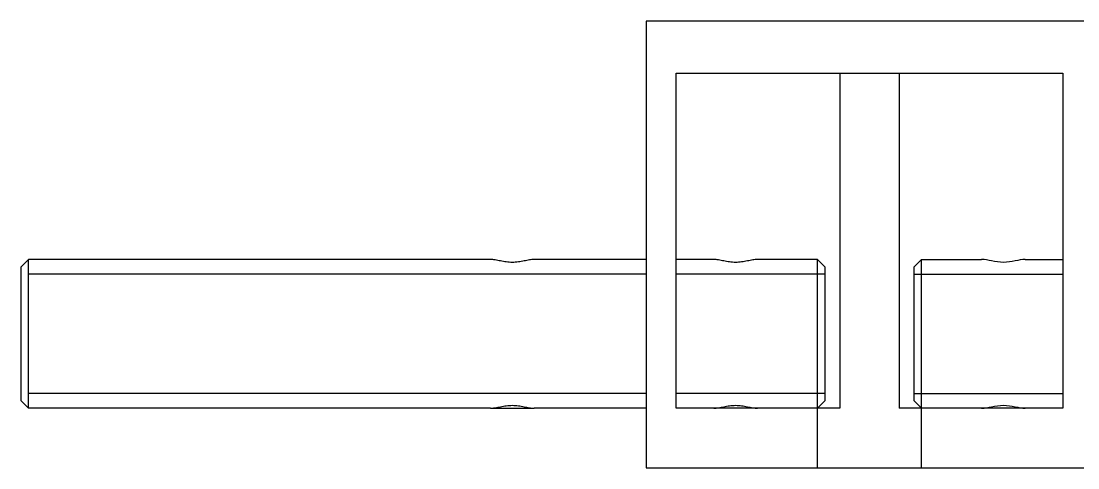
# Model space of a CAD drawing. Header units: millimetres. Extents: x 562 to 17351, y 2396 to 6995.
# Drawn here: x 4676.6 to 4747.6, y 3304.1 to 3334.1 of the extents above; entities that cross this region are included whole.
import ezdxf

# ---------------------------------------------------------------- set-up
doc = ezdxf.new("R2010")
doc.units = ezdxf.units.MM
doc.layers.add('02___PRT_ALL_AXES', color=7, linetype='Continuous')

msp = doc.modelspace()

# ---------------------------------------------------------------- linework, layer by layer
at = {"linetype": 'Continuous'}
for p, q in [((4718.6104, 3334.1379), (4718.6104, 3304.1379)), ((4748.6104, 3334.1379), (4718.6104, 3334.1379)), ((4720.6104, 3308.1379), (4720.6104, 3330.6379)), ((4720.6104, 3330.6379), (4746.6104, 3330.6379)), ((4731.6104, 3330.6379), (4731.6104, 3308.1379)), ((4735.6104, 3330.6379), (4735.6104, 3308.1379)), ((4746.6104, 3330.6379), (4746.6104, 3308.1379)), ((4676.6104, 3317.6379), (4677.1104, 3318.1379)), ((4677.1104, 3308.1379), (4677.1104, 3318.1379)), ((4708.1408, 3318.1379), (4677.1104, 3318.1379)), ((4730.1104, 3318.1379), (4726.0801, 3318.1379)), ((4730.1104, 3304.1379), (4730.1104, 3318.1379)), ((4730.6104, 3317.6379), (4730.1104, 3318.1379)), ((4736.6104, 3317.6379), (4737.1104, 3318.1379)), ((4737.1104, 3304.1379), (4737.1104, 3318.1379)), ((4737.1104, 3318.1379), (4741.1408, 3318.1379)), ((4676.6104, 3308.6379), (4676.6104, 3317.6379)), ((4718.6104, 3317.1379), (4677.1104, 3317.1379)), ((4730.6104, 3317.1379), (4720.6104, 3317.1379)), ((4730.6104, 3317.6379), (4730.6104, 3308.6379)), ((4736.6104, 3308.6379), (4736.6104, 3317.6379)), ((4736.6104, 3317.1379), (4746.6104, 3317.1379)), ((4676.6104, 3308.6379), (4677.1104, 3308.1379)), ((4718.6104, 3309.1379), (4677.1104, 3309.1379)), ((4730.6104, 3309.1379), (4720.6104, 3309.1379)), ((4730.6104, 3308.6379), (4730.1104, 3308.1379)), ((4736.6104, 3309.1379), (4746.6104, 3309.1379)), ((4736.6104, 3308.6379), (4737.1104, 3308.1379)), ((4708.1408, 3308.1379), (4677.1104, 3308.1379)), ((4731.6104, 3308.1379), (4720.6104, 3308.1379)), ((4746.6104, 3308.1379), (4735.6104, 3308.1379)), ((4718.6104, 3304.1379), (4748.6104, 3304.1379))]:
    msp.add_line(p, q, dxfattribs=at)
at = {"layer": '02___PRT_ALL_AXES', "linetype": 'Continuous'}
for p, q in [((4718.6104, 3318.1379), (4711.0801, 3318.1379)), ((4723.1408, 3318.1379), (4720.6104, 3318.1379)), ((4744.0801, 3318.1379), (4746.6104, 3318.1379)), ((4708.2053, 3308.1379), (4711.0156, 3308.1379)), ((4718.6104, 3308.1379), (4711.0801, 3308.1379))]:
    msp.add_line(p, q, dxfattribs=at)
for points, knots in [([(4711.0801, 3318.1379), (4710.9735, 3318.1379), (4710.7463, 3318.106), (4710.3957, 3318.0305), (4710.0136, 3317.9584), (4709.6104, 3317.9277), (4709.2073, 3317.9584), (4708.8252, 3318.0305), (4708.4746, 3318.106), (4708.2474, 3318.1379), (4708.1408, 3318.1379)], [0, 0, 0, 0, 0.1076775, 0.2303145, 0.3626807, 0.5000032, 0.6373256, 0.7696891, 0.8923235, 1, 1, 1, 1]), ([(4726.0801, 3318.1379), (4725.9735, 3318.1379), (4725.7463, 3318.106), (4725.3957, 3318.0305), (4725.0136, 3317.9584), (4724.6104, 3317.9277), (4724.2073, 3317.9584), (4723.8252, 3318.0305), (4723.4746, 3318.106), (4723.2474, 3318.1379), (4723.1408, 3318.1379)], [0, 0, 0, 0, 0.1076775, 0.2303145, 0.3626807, 0.5000032, 0.6373256, 0.7696891, 0.8923235, 1, 1, 1, 1]), ([(4744.0801, 3318.1379), (4743.8525, 3318.1379), (4743.3687, 3318.0138), (4742.6105, 3317.897), (4741.8523, 3318.0138), (4741.3685, 3318.1379), (4741.1408, 3318.1379)], [0, 0, 0, 0, 0.2302246, 0.4999704, 0.7697265, 1, 1, 1, 1]), ([(4708.1408, 3308.1379), (4708.2474, 3308.1379), (4708.4746, 3308.1698), (4708.8252, 3308.2454), (4709.2073, 3308.3175), (4709.6104, 3308.3481), (4710.0136, 3308.3175), (4710.3957, 3308.2454), (4710.7463, 3308.1698), (4710.9735, 3308.1379), (4711.0801, 3308.1379)], [0, 0, 0, 0, 0.1076764, 0.2303106, 0.3626743, 0.4999968, 0.6373195, 0.7696858, 0.8923226, 1, 1, 1, 1]), ([(4723.1408, 3308.1379), (4723.2474, 3308.1379), (4723.4746, 3308.1698), (4723.8252, 3308.2454), (4724.2073, 3308.3175), (4724.6104, 3308.3481), (4725.0136, 3308.3175), (4725.3957, 3308.2454), (4725.7463, 3308.1698), (4725.9735, 3308.1379), (4726.0801, 3308.1379)], [0, 0, 0, 0, 0.1076764, 0.2303106, 0.3626743, 0.4999968, 0.6373195, 0.7696858, 0.8923226, 1, 1, 1, 1]), ([(4741.1408, 3308.1379), (4741.3685, 3308.1379), (4741.8523, 3308.2621), (4742.6104, 3308.3789), (4743.3686, 3308.2621), (4743.8524, 3308.1379), (4744.0801, 3308.1379)], [0, 0, 0, 0, 0.2302499, 0.4999944, 0.7697276, 1, 1, 1, 1])]:
    msp.add_open_spline(points, degree=3, knots=knots, dxfattribs=at)

doc.saveas('drawing.dxf')
